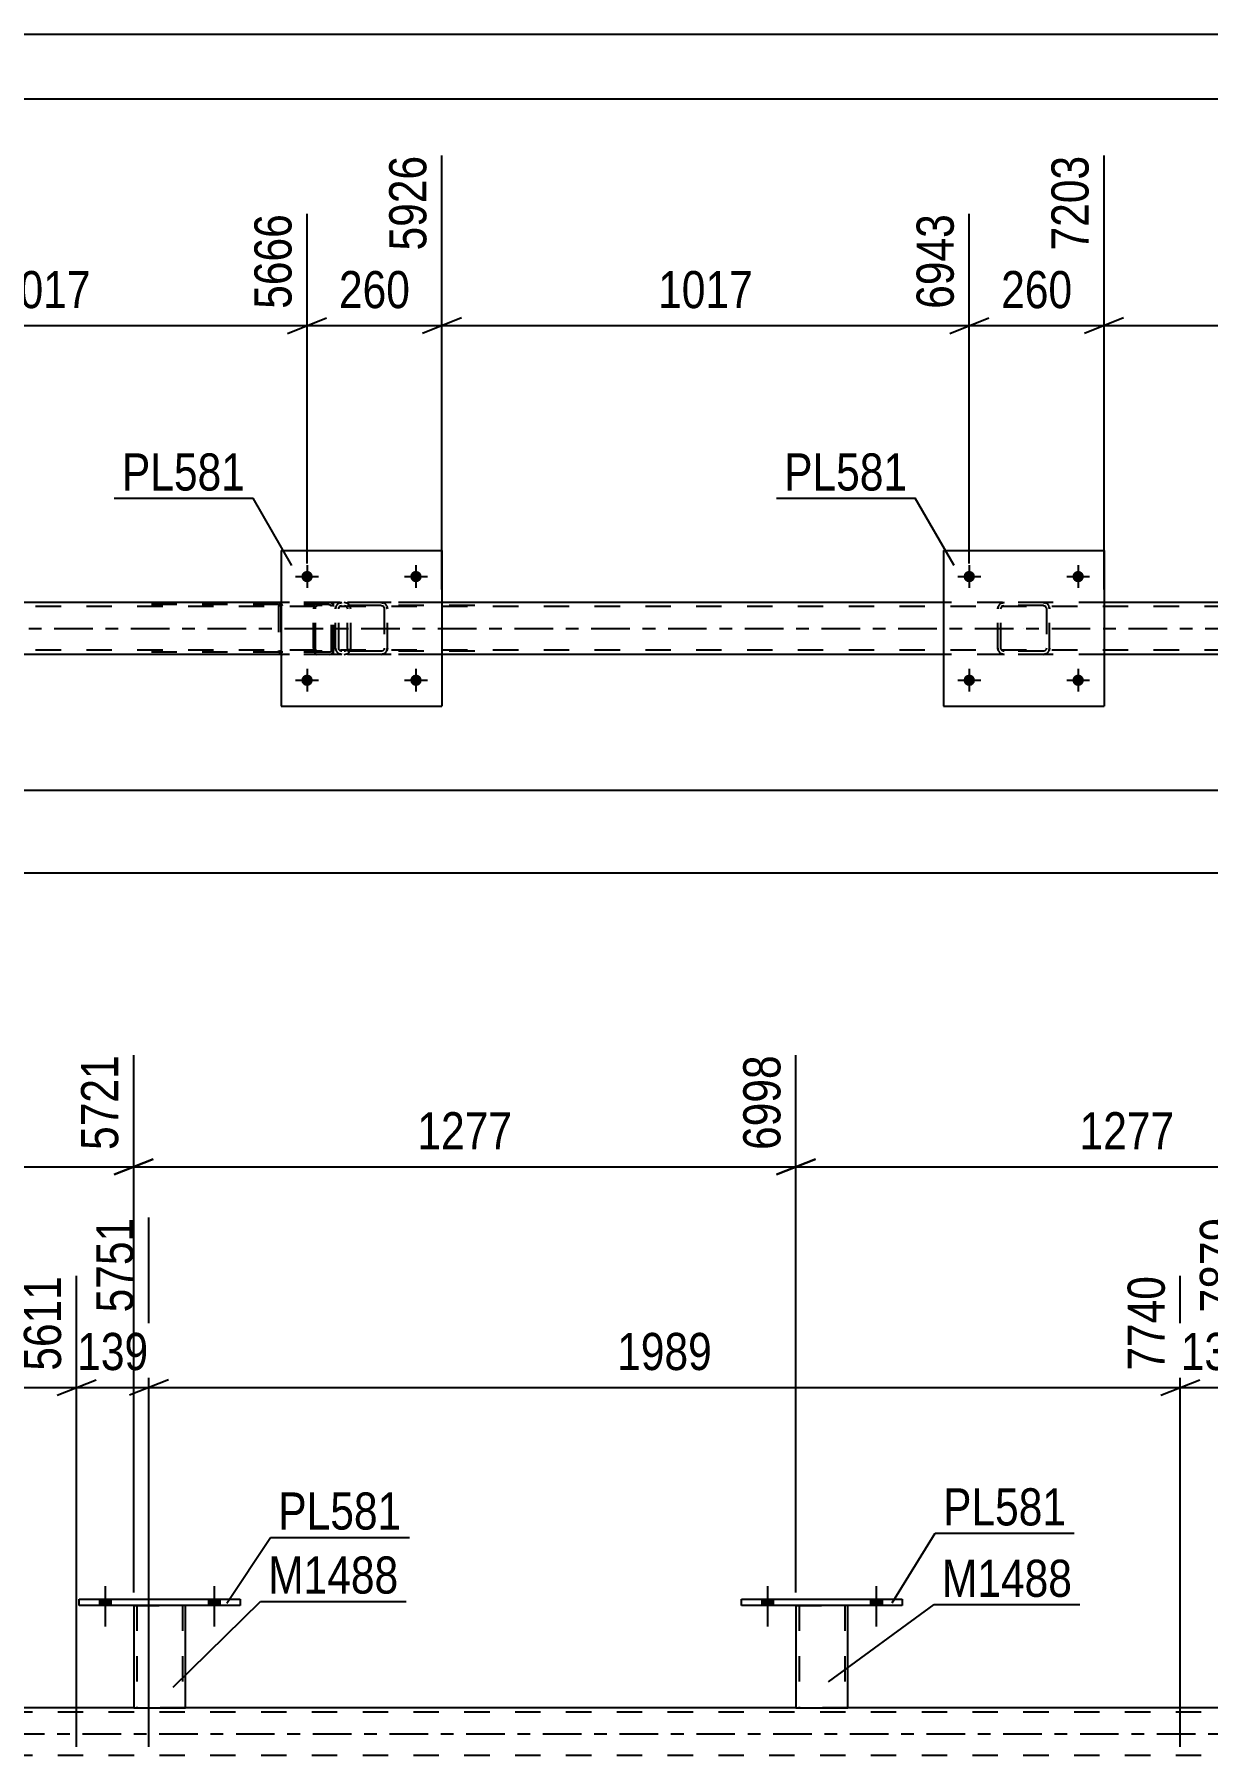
# Model space of a CAD drawing. Header units: millimetres. Extents: x 0 to 841, y 0 to 594.
# Drawn here: x 298.8 to 389.3, y 461.2 to 594 of the extents above; entities that cross this region are included whole.
import ezdxf

# ---------------------------------------------------------------- set-up
doc = ezdxf.new("R2010")
doc.units = ezdxf.units.MM
doc.linetypes.add('DXK_LINE_DOT2', pattern=[3.9198, 1.9599, -1.9599])
doc.linetypes.add('DXK_LINE_DOT3', pattern=[5.9187, 2.979, -0.9799, 0.9799, -0.9799])
doc.styles.add('Arial Narrow', font='ARIALN.TTF', dxfattribs={"height": 0.2})

# ---------------------------------------------------------------- blocks, each defined once
blk = doc.blocks.new('Unknown-814521973-1135')
at = {"color": 5, "linetype": 'Continuous'}
for p, q in [((841, 594), (0, 594)), ((836, 589), (5, 589))]:
    blk.add_line(p, q, dxfattribs=at)
blk = doc.blocks.new('Part-814521973-5062 - 4986')
at = {"color": 7, "linetype": 'DXK_LINE_DOT2'}
for p, q in [((373.13, 549.69), (373.16, 549.87)), ((373.16, 549.87), (373.13, 549.69)), ((373.39, 549.78), (373.44, 549.86)), ((373.42, 550.13), (373.61, 550.17)), ((373.61, 550.17), (373.42, 550.13)), ((373.44, 549.86), (373.52, 549.91)), ((373.52, 549.91), (373.61, 549.93)), ((376.65, 550.17), (373.61, 550.17)), ((376.65, 549.93), (373.61, 549.93)), ((376.65, 550.17), (376.83, 550.13)), ((376.83, 550.13), (376.65, 550.17)), ((376.65, 549.93), (376.74, 549.91)), ((376.74, 549.91), (376.82, 549.86)), ((376.82, 549.86), (376.87, 549.78)), ((377.09, 549.87), (377.13, 549.69)), ((377.13, 549.69), (377.09, 549.87)), ((373.13, 546.65), (373.13, 549.69)), ((373.37, 549.69), (373.39, 549.78)), ((373.37, 546.65), (373.37, 549.69)), ((376.87, 549.78), (376.89, 549.69)), ((376.89, 549.69), (376.89, 546.65)), ((377.13, 546.65), (377.13, 549.69)), ((373.16, 546.46), (373.13, 546.65)), ((373.13, 546.65), (373.16, 546.46)), ((373.39, 546.55), (373.37, 546.65)), ((373.44, 546.48), (373.39, 546.55)), ((373.61, 546.17), (373.42, 546.2)), ((373.42, 546.2), (373.61, 546.17)), ((373.52, 546.42), (373.44, 546.48)), ((373.61, 546.41), (373.52, 546.42)), ((376.65, 546.41), (373.61, 546.41)), ((376.65, 546.17), (373.61, 546.17)), ((376.74, 546.42), (376.65, 546.41)), ((376.83, 546.2), (376.65, 546.17)), ((376.65, 546.17), (376.83, 546.2)), ((376.82, 546.48), (376.74, 546.42)), ((376.87, 546.55), (376.82, 546.48)), ((376.89, 546.65), (376.87, 546.55)), ((377.13, 546.65), (377.09, 546.46)), ((377.09, 546.46), (377.13, 546.65))]:
    blk.add_line(p, q, dxfattribs=at)
at = {"color": 7, "linetype": 'DXK_LINE_DOT3'}
blk.add_line((375.13, 548.17), (375.13, 548.17), dxfattribs=at)
at = {"color": 7, "linetype": 'DXK_LINE_DOT2'}
for centre, start, end in [((373.61, 549.69), 112.5, 157.5), ((373.61, 549.69), 112.5, 157.5), ((376.65, 549.69), 22.5, 67.5), ((376.65, 549.69), 22.5, 67.5), ((373.61, 546.65), 202.5, 247.5), ((373.61, 546.65), 202.5, 247.5), ((376.65, 546.65), 292.5, 337.5), ((376.65, 546.65), 292.5, 337.5)]:
    blk.add_arc(centre, 0.48, start, end, dxfattribs=at)
blk = doc.blocks.new('Bolt-814521973-5144 - 4986')
at = {"linetype": 'Continuous'}
for points in [[(371.37, 552.17, -1), (370.49, 552.17, -1)], [(379.77, 552.17, -1), (378.89, 552.17, -1)]]:
    blk.add_hatch(color=1, dxfattribs=at).paths.add_polyline_path(points)
at = {"color": 1, "linetype": 'Continuous'}
for p, q in [((370.93, 553.05), (370.93, 551.29)), ((379.33, 553.05), (379.33, 551.29)), ((370.05, 552.17), (371.81, 552.17)), ((378.45, 552.17), (380.21, 552.17))]:
    blk.add_line(p, q, dxfattribs=at)
blk = doc.blocks.new('Part-814521973-5015 - 4986')
at = {"color": 7, "linetype": 'DXK_LINE_DOT2'}
for p, q in [((755.57, 549.85), (93.19, 549.85)), ((330.25, 550.17), (317.85, 550.17)), ((381.33, 550.17), (368.93, 550.17)), ((755.57, 546.49), (93.19, 546.49)), ((330.25, 546.17), (317.85, 546.17)), ((381.33, 546.17), (368.93, 546.17))]:
    blk.add_line(p, q, dxfattribs=at)
at = {"color": 2, "linetype": 'Continuous'}
for p, q in [((317.85, 550.17), (279.17, 550.17)), ((368.93, 550.17), (330.25, 550.17)), ((420.01, 550.17), (381.33, 550.17)), ((317.85, 546.17), (279.17, 546.17)), ((368.93, 546.17), (330.25, 546.17)), ((420.01, 546.17), (381.33, 546.17))]:
    blk.add_line(p, q, dxfattribs=at)
at = {"color": 7, "linetype": 'DXK_LINE_DOT3'}
blk.add_line((93.19, 548.17), (755.57, 548.17), dxfattribs=at)
blk = doc.blocks.new('Part-814521973-5060 - 4986')
at = {"color": 7, "linetype": 'DXK_LINE_DOT2'}
for p, q in [((320.38, 549.87), (320.35, 549.69)), ((320.43, 550.03), (320.38, 549.87)), ((320.52, 550.13), (320.43, 550.03)), ((320.5, 549.78), (320.53, 549.86)), ((320.63, 550.17), (320.52, 550.13)), ((320.53, 549.86), (320.57, 549.91)), ((320.57, 549.91), (320.63, 549.93)), ((332.78, 550.17), (320.63, 550.17)), ((332.78, 549.93), (320.63, 549.93)), ((321.9, 549.93), (321.9, 550.17)), ((322.91, 550.13), (322.72, 550.17)), ((322.72, 549.93), (322.81, 549.91)), ((322.81, 549.91), (322.89, 549.86)), ((322.89, 549.86), (322.95, 549.78)), ((323.22, 549.69), (323.18, 549.87)), ((320.35, 546.65), (320.35, 549.69)), ((320.49, 549.69), (320.5, 549.78)), ((320.49, 546.65), (320.49, 549.69)), ((322.95, 549.78), (322.97, 549.69)), ((322.97, 546.65), (322.97, 549.69)), ((323.22, 546.65), (323.22, 549.69)), ((320.35, 546.65), (320.38, 546.46)), ((320.38, 546.46), (320.43, 546.31)), ((320.43, 546.31), (320.52, 546.2)), ((320.5, 546.55), (320.49, 546.65)), ((320.53, 546.48), (320.5, 546.55)), ((320.52, 546.2), (320.63, 546.17)), ((320.57, 546.42), (320.53, 546.48)), ((320.63, 546.41), (320.57, 546.42)), ((332.78, 546.41), (320.63, 546.41)), ((332.78, 546.17), (320.63, 546.17)), ((321.9, 546.17), (321.9, 546.41)), ((322.81, 546.42), (322.72, 546.41)), ((322.72, 546.17), (322.91, 546.2)), ((322.89, 546.48), (322.81, 546.42)), ((322.95, 546.55), (322.89, 546.48)), ((322.97, 546.65), (322.95, 546.55)), ((323.18, 546.46), (323.22, 546.65))]:
    blk.add_line(p, q, dxfattribs=at)
for centre, start, end in [((322.73, 549.67), 23.8494, 68.8059), ((322.73, 546.66), 291.1941, 336.1506)]:
    blk.add_arc(centre, 0.492, start, end, dxfattribs=at)
blk = doc.blocks.new('Part-814521973-5100 - 4986')
at = {"color": 7, "linetype": 'DXK_LINE_DOT2'}
for p, q in [((321.56, 550.17), (306.23, 550.17)), ((321.56, 550.01), (306.23, 550.01)), ((317.67, 549.97), (317.64, 549.85)), ((317.64, 549.85), (317.64, 546.49)), ((317.82, 549.85), (317.83, 549.91)), ((317.82, 549.85), (317.82, 546.49)), ((317.83, 549.91), (317.86, 549.96)), ((317.99, 550.17), (317.86, 550.14)), ((317.86, 549.96), (317.92, 549.99)), ((317.92, 549.99), (317.99, 550.01)), ((321.69, 550.14), (321.56, 550.17)), ((321.56, 550.01), (321.63, 549.99)), ((321.63, 549.99), (321.68, 549.96)), ((321.68, 549.96), (321.72, 549.91)), ((321.72, 549.91), (321.73, 549.85)), ((321.73, 546.49), (321.73, 549.85)), ((321.9, 549.85), (321.88, 549.97)), ((321.9, 546.49), (321.9, 549.85)), ((321.56, 546.33), (306.23, 546.33)), ((321.56, 546.17), (306.23, 546.17)), ((317.64, 546.49), (317.67, 546.36)), ((317.83, 546.43), (317.82, 546.49)), ((317.86, 546.37), (317.83, 546.43)), ((317.92, 546.34), (317.86, 546.37)), ((317.86, 546.19), (317.99, 546.17)), ((317.99, 546.33), (317.92, 546.34)), ((321.63, 546.34), (321.56, 546.33)), ((321.56, 546.17), (321.69, 546.19)), ((321.68, 546.37), (321.63, 546.34)), ((321.72, 546.43), (321.68, 546.37)), ((321.73, 546.49), (321.72, 546.43)), ((321.88, 546.36), (321.9, 546.49))]:
    blk.add_line(p, q, dxfattribs=at)
for centre, start, end in [((317.97, 549.83), 110.7583, 155.68), ((321.57, 549.83), 24.32, 69.2417), ((317.97, 546.5), 204.32, 249.2417), ((321.57, 546.5), 290.7583, 335.68)]:
    blk.add_arc(centre, 0.331, start, end, dxfattribs=at)
blk = doc.blocks.new('Part-814521973-5143 - 4986')
at = {"color": 2, "linetype": 'Continuous'}
for p, q in [((317.85, 554.17), (317.85, 542.17)), ((317.85, 554.17), (330.25, 554.17)), ((330.25, 554.17), (330.25, 542.17)), ((317.85, 542.17), (330.25, 542.17))]:
    blk.add_line(p, q, dxfattribs=at)
blk = doc.blocks.new('Bolt-814521973-5145 - 4986')
at = {"linetype": 'Continuous'}
for points in [[(371.37, 544.17, -1), (370.49, 544.17, -1)], [(379.77, 544.17, -1), (378.89, 544.17, -1)]]:
    blk.add_hatch(color=1, dxfattribs=at).paths.add_polyline_path(points)
at = {"color": 1, "linetype": 'Continuous'}
for p, q in [((370.93, 545.05), (370.93, 543.29)), ((379.33, 545.05), (379.33, 543.29)), ((370.05, 544.17), (371.81, 544.17)), ((378.45, 544.17), (380.21, 544.17))]:
    blk.add_line(p, q, dxfattribs=at)
blk = doc.blocks.new('Part-814521973-5189 - 4986')
at = {"color": 2, "linetype": 'Continuous'}
for p, q in [((368.93, 554.17), (368.93, 542.17)), ((368.93, 554.17), (381.33, 554.17)), ((381.33, 554.17), (381.33, 542.17)), ((368.93, 542.17), (381.33, 542.17))]:
    blk.add_line(p, q, dxfattribs=at)
blk = doc.blocks.new('Part-814521973-5190 - 4986')
at = {"color": 7, "linetype": 'DXK_LINE_DOT2'}
for p, q in [((322.05, 549.69), (322.08, 549.87)), ((322.08, 549.87), (322.05, 549.69)), ((322.31, 549.78), (322.36, 549.86)), ((322.34, 550.13), (322.53, 550.17)), ((322.53, 550.17), (322.34, 550.13)), ((322.36, 549.86), (322.44, 549.91)), ((322.44, 549.91), (322.53, 549.93)), ((325.57, 550.17), (322.53, 550.17)), ((325.57, 549.93), (322.53, 549.93)), ((325.57, 550.17), (325.75, 550.13)), ((325.75, 550.13), (325.57, 550.17)), ((325.57, 549.93), (325.66, 549.91)), ((325.66, 549.91), (325.74, 549.86)), ((325.74, 549.86), (325.79, 549.78)), ((326.01, 549.87), (326.05, 549.69)), ((326.05, 549.69), (326.01, 549.87)), ((322.05, 546.65), (322.05, 549.69)), ((322.29, 549.69), (322.31, 549.78)), ((322.29, 546.65), (322.29, 549.69)), ((325.79, 549.78), (325.81, 549.69)), ((325.81, 549.69), (325.81, 546.65)), ((326.05, 546.65), (326.05, 549.69)), ((322.08, 546.46), (322.05, 546.65)), ((322.05, 546.65), (322.08, 546.46)), ((322.31, 546.55), (322.29, 546.65)), ((322.36, 546.48), (322.31, 546.55)), ((322.53, 546.17), (322.34, 546.2)), ((322.34, 546.2), (322.53, 546.17)), ((322.44, 546.42), (322.36, 546.48)), ((322.53, 546.41), (322.44, 546.42)), ((325.57, 546.41), (322.53, 546.41)), ((325.57, 546.17), (322.53, 546.17)), ((325.66, 546.42), (325.57, 546.41)), ((325.75, 546.2), (325.57, 546.17)), ((325.57, 546.17), (325.75, 546.2)), ((325.74, 546.48), (325.66, 546.42)), ((325.79, 546.55), (325.74, 546.48)), ((325.81, 546.65), (325.79, 546.55)), ((326.05, 546.65), (326.01, 546.46)), ((326.01, 546.46), (326.05, 546.65))]:
    blk.add_line(p, q, dxfattribs=at)
at = {"color": 7, "linetype": 'DXK_LINE_DOT3'}
blk.add_line((324.05, 548.17), (324.05, 548.17), dxfattribs=at)
at = {"color": 7, "linetype": 'DXK_LINE_DOT2'}
for centre, start, end in [((322.53, 549.69), 112.5, 157.5), ((322.53, 549.69), 112.5, 157.5), ((325.57, 549.69), 22.5, 67.5), ((325.57, 549.69), 22.5, 67.5), ((322.53, 546.65), 202.5, 247.5), ((322.53, 546.65), 202.5, 247.5), ((325.57, 546.65), 292.5, 337.5), ((325.57, 546.65), 292.5, 337.5)]:
    blk.add_arc(centre, 0.48, start, end, dxfattribs=at)
blk = doc.blocks.new('Bolt-814521973-5214 - 4986')
at = {"linetype": 'Continuous'}
for points in [[(320.29, 552.17, -1), (319.41, 552.17, -1)], [(328.69, 552.17, -1), (327.81, 552.17, -1)]]:
    blk.add_hatch(color=1, dxfattribs=at).paths.add_polyline_path(points)
at = {"color": 1, "linetype": 'Continuous'}
for p, q in [((319.85, 553.05), (319.85, 551.29)), ((328.25, 553.05), (328.25, 551.29)), ((318.97, 552.17), (320.73, 552.17)), ((327.37, 552.17), (329.13, 552.17))]:
    blk.add_line(p, q, dxfattribs=at)
blk = doc.blocks.new('Bolt-814521973-5215 - 4986')
at = {"linetype": 'Continuous'}
for points in [[(320.29, 544.17, -1), (319.41, 544.17, -1)], [(328.69, 544.17, -1), (327.81, 544.17, -1)]]:
    blk.add_hatch(color=1, dxfattribs=at).paths.add_polyline_path(points)
at = {"color": 1, "linetype": 'Continuous'}
for p, q in [((319.85, 545.05), (319.85, 543.29)), ((328.25, 545.05), (328.25, 543.29)), ((318.97, 544.17), (320.73, 544.17)), ((327.37, 544.17), (329.13, 544.17))]:
    blk.add_line(p, q, dxfattribs=at)
blk = doc.blocks.new('Part-814521973-3384 - 3269')
at = {"color": 2, "linetype": 'Continuous'}
for p, q in [((306.48, 472.79), (306.48, 464.88)), ((310.48, 464.88), (310.48, 472.79)), ((306.48, 464.88), (310.48, 464.88))]:
    blk.add_line(p, q, dxfattribs=at)
at = {"color": 7, "linetype": 'DXK_LINE_DOT2'}
for p, q in [((306.48, 472.79), (310.48, 472.79)), ((306.48, 472.79), (306.48, 472.79)), ((306.48, 472.79), (306.48, 472.79)), ((306.72, 472.79), (306.72, 464.88)), ((310.24, 472.79), (310.24, 464.88)), ((310.48, 472.79), (310.48, 472.79)), ((310.48, 472.79), (310.48, 472.79)), ((310.18, 464.88), (310.22, 464.88)), ((310.18, 464.88), (310.22, 464.88)), ((310.22, 464.88), (310.24, 464.88)), ((310.22, 464.88), (310.24, 464.88))]:
    blk.add_line(p, q, dxfattribs=at)
blk = doc.blocks.new('Bolt-814521973-3280 - 3269')
at = {"linetype": 'Continuous'}
for points in [[(303.84, 472.79), (304.72, 472.79), (304.72, 473.27), (303.84, 473.27)], [(312.24, 472.79), (313.12, 472.79), (313.12, 473.27), (312.24, 473.27)]]:
    blk.add_hatch(color=1, dxfattribs=at).paths.add_polyline_path(points)
at = {"color": 1, "linetype": 'Continuous'}
for p, q in [((304.28, 474.27), (304.28, 471.15)), ((312.68, 474.27), (312.68, 471.15)), ((303.84, 473.27), (303.84, 472.79)), ((304.72, 473.27), (304.72, 472.79)), ((312.24, 473.27), (312.24, 472.79)), ((313.12, 473.27), (313.12, 472.79))]:
    blk.add_line(p, q, dxfattribs=at)
blk = doc.blocks.new('Bolt-814521973-3281 - 3269')
at = {"linetype": 'Continuous'}
for points in [[(303.84, 472.79), (304.72, 472.79), (304.72, 473.27), (303.84, 473.27)], [(312.24, 472.79), (313.12, 472.79), (313.12, 473.27), (312.24, 473.27)]]:
    blk.add_hatch(color=1, dxfattribs=at).paths.add_polyline_path(points)
at = {"color": 1, "linetype": 'Continuous'}
for p, q in [((304.28, 474.27), (304.28, 471.15)), ((312.68, 474.27), (312.68, 471.15)), ((303.84, 473.27), (303.84, 472.79)), ((304.72, 473.27), (304.72, 472.79)), ((312.24, 473.27), (312.24, 472.79)), ((313.12, 473.27), (313.12, 472.79))]:
    blk.add_line(p, q, dxfattribs=at)
blk = doc.blocks.new('Bolt-814521973-3298 - 3269')
at = {"linetype": 'Continuous'}
for points in [[(354.92, 472.79), (355.8, 472.79), (355.8, 473.27), (354.92, 473.27)], [(363.32, 472.79), (364.2, 472.79), (364.2, 473.27), (363.32, 473.27)]]:
    blk.add_hatch(color=1, dxfattribs=at).paths.add_polyline_path(points)
at = {"color": 1, "linetype": 'Continuous'}
for p, q in [((355.36, 474.27), (355.36, 471.15)), ((363.76, 474.27), (363.76, 471.15)), ((354.92, 473.27), (354.92, 472.79)), ((355.8, 473.27), (355.8, 472.79)), ((363.32, 473.27), (363.32, 472.79)), ((364.2, 473.27), (364.2, 472.79))]:
    blk.add_line(p, q, dxfattribs=at)
blk = doc.blocks.new('Bolt-814521973-3299 - 3269')
at = {"linetype": 'Continuous'}
for points in [[(354.92, 472.79), (355.8, 472.79), (355.8, 473.27), (354.92, 473.27)], [(363.32, 472.79), (364.2, 472.79), (364.2, 473.27), (363.32, 473.27)]]:
    blk.add_hatch(color=1, dxfattribs=at).paths.add_polyline_path(points)
at = {"color": 1, "linetype": 'Continuous'}
for p, q in [((355.36, 474.27), (355.36, 471.15)), ((363.76, 474.27), (363.76, 471.15)), ((354.92, 473.27), (354.92, 472.79)), ((355.8, 473.27), (355.8, 472.79)), ((363.32, 473.27), (363.32, 472.79)), ((364.2, 473.27), (364.2, 472.79))]:
    blk.add_line(p, q, dxfattribs=at)
blk = doc.blocks.new('Part-814521973-3379 - 3269')
at = {"color": 2, "linetype": 'Continuous'}
for p, q in [((302.28, 473.27), (314.68, 473.27)), ((302.28, 472.79), (302.28, 473.27)), ((314.68, 472.79), (302.28, 472.79)), ((314.68, 473.27), (314.68, 472.79))]:
    blk.add_line(p, q, dxfattribs=at)
blk = doc.blocks.new('Part-814521973-3469 - 3269')
at = {"color": 2, "linetype": 'Continuous'}
for p, q in [((353.36, 473.27), (365.76, 473.27)), ((353.36, 472.79), (353.36, 473.27)), ((365.76, 472.79), (353.36, 472.79)), ((365.76, 473.27), (365.76, 472.79))]:
    blk.add_line(p, q, dxfattribs=at)
blk = doc.blocks.new('Part-814521973-3474 - 3269')
at = {"color": 2, "linetype": 'Continuous'}
for p, q in [((357.56, 472.79), (357.56, 464.88)), ((361.56, 464.88), (361.56, 472.79)), ((357.56, 464.88), (361.56, 464.88))]:
    blk.add_line(p, q, dxfattribs=at)
at = {"color": 7, "linetype": 'DXK_LINE_DOT2'}
for p, q in [((357.56, 472.79), (361.56, 472.79)), ((357.56, 472.79), (357.56, 472.79)), ((357.56, 472.79), (357.56, 472.79)), ((357.8, 472.79), (357.8, 464.88)), ((361.32, 472.79), (361.32, 464.88)), ((361.56, 472.79), (361.56, 472.79)), ((361.56, 472.79), (361.56, 472.79)), ((361.26, 464.88), (361.3, 464.88)), ((361.26, 464.88), (361.3, 464.88)), ((361.3, 464.88), (361.32, 464.88)), ((361.3, 464.88), (361.32, 464.88))]:
    blk.add_line(p, q, dxfattribs=at)
blk = doc.blocks.new('Part-814521973-3675 - 3269')
at = {"color": 2, "linetype": 'Continuous'}
for p, q in [((306.48, 464.88), (259.4, 464.88)), ((357.56, 464.88), (310.48, 464.88)), ((408.64, 464.88), (361.56, 464.88))]:
    blk.add_line(p, q, dxfattribs=at)
at = {"color": 7, "linetype": 'DXK_LINE_DOT2'}
for p, q in [((310.48, 464.88), (306.48, 464.88)), ((361.56, 464.88), (357.56, 464.88)), ((741.6, 464.56), (77.62, 464.56)), ((741.6, 461.2), (77.62, 461.2))]:
    blk.add_line(p, q, dxfattribs=at)
at = {"color": 7, "linetype": 'DXK_LINE_DOT3'}
blk.add_line((77.62, 462.88), (741.6, 462.88), dxfattribs=at)
blk = doc.blocks.new('StraightDimension-814521973-5855 - 4986')
at = {"color": 7, "linetype": 'Continuous'}
blk.add_line((92.55, 529.32), (793.33, 529.32), dxfattribs=at)
blk = doc.blocks.new('StraightDimension-814521973-5287 - 4986')
at = {"color": 7, "linetype": 'Continuous'}
blk.add_line((93.19, 535.68), (792.69, 535.68), dxfattribs=at)
blk = doc.blocks.new('StraightDimension-814521973-5447 - 4986')
at = {"color": 7, "linetype": 'Continuous'}
for p, q in [((279.17, 551.17), (279.17, 584.65)), ((319.85, 553.17), (319.85, 580.15)), ((280.67, 572.13), (277.67, 570.93)), ((279.17, 571.53), (319.85, 571.53)), ((318.35, 570.93), (321.35, 572.13))]:
    blk.add_line(p, q, dxfattribs=at)
at = {"color": 0}
blk.add_wipeout([(303.76, 572.28), (303.76, 576.48), (295.25, 576.48), (295.25, 572.28)], dxfattribs=at)
at = {"color": 3, "style": 'Arial Narrow'}
blk.add_text('1017', height=2.863, dxfattribs=at).set_placement((295.85, 572.88))
at = {"color": 0, "linetype": 'Continuous'}
blk.add_wipeout([(319.25, 580.75), (315.05, 580.75), (315.05, 572.23), (319.25, 572.23)], dxfattribs=at)
at = {"color": 3, "linetype": 'Continuous', "style": 'Arial Narrow'}
blk.add_text('5666', height=2.863, rotation=90.0002, dxfattribs=at).set_placement((318.65, 572.83))
blk = doc.blocks.new('StraightDimension-814521973-5467 - 4986')
at = {"color": 7, "linetype": 'Continuous'}
for p, q in [((330.25, 551.17), (330.25, 584.65)), ((319.85, 553.17), (319.85, 580.15)), ((318.35, 570.93), (321.35, 572.13)), ((319.85, 571.53), (330.25, 571.53)), ((331.75, 572.13), (328.75, 570.93))]:
    blk.add_line(p, q, dxfattribs=at)
at = {"color": 0}
blk.add_wipeout([(328.39, 572.28), (328.39, 576.48), (321.71, 576.48), (321.71, 572.28)], dxfattribs=at)
at = {"color": 3, "style": 'Arial Narrow'}
blk.add_text('260', height=2.863, dxfattribs=at).set_placement((322.31, 572.88))
at = {"color": 0, "linetype": 'Continuous'}
blk.add_wipeout([(329.65, 585.25), (325.45, 585.25), (325.45, 576.73), (329.65, 576.73)], dxfattribs=at)
at = {"color": 3, "linetype": 'Continuous', "style": 'Arial Narrow'}
blk.add_text('5926', height=2.863, rotation=90.0002, dxfattribs=at).set_placement((329.05, 577.33))
blk = doc.blocks.new('StraightDimension-814521973-5487 - 4986')
at = {"color": 7, "linetype": 'Continuous'}
for p, q in [((330.25, 551.17), (330.25, 584.65)), ((370.93, 553.17), (370.93, 580.15)), ((331.75, 572.13), (328.75, 570.93)), ((330.25, 571.53), (370.93, 571.53)), ((369.43, 570.93), (372.43, 572.13))]:
    blk.add_line(p, q, dxfattribs=at)
at = {"color": 0}
blk.add_wipeout([(354.84, 572.28), (354.84, 576.48), (346.33, 576.48), (346.33, 572.28)], dxfattribs=at)
at = {"color": 3, "style": 'Arial Narrow'}
blk.add_text('1017', height=2.863, dxfattribs=at).set_placement((346.93, 572.88))
at = {"color": 0, "linetype": 'Continuous'}
blk.add_wipeout([(370.33, 580.75), (366.13, 580.75), (366.13, 572.23), (370.33, 572.23)], dxfattribs=at)
at = {"color": 3, "linetype": 'Continuous', "style": 'Arial Narrow'}
blk.add_text('6943', height=2.863, rotation=90.0002, dxfattribs=at).set_placement((369.73, 572.83))
blk = doc.blocks.new('StraightDimension-814521973-5507 - 4986')
at = {"color": 7, "linetype": 'Continuous'}
for p, q in [((381.33, 551.17), (381.33, 584.65)), ((370.93, 553.17), (370.93, 580.15)), ((369.43, 570.93), (372.43, 572.13)), ((370.93, 571.53), (381.33, 571.53)), ((382.83, 572.13), (379.83, 570.93))]:
    blk.add_line(p, q, dxfattribs=at)
at = {"color": 0}
blk.add_wipeout([(379.47, 572.28), (379.47, 576.48), (372.79, 576.48), (372.79, 572.28)], dxfattribs=at)
at = {"color": 3, "style": 'Arial Narrow'}
blk.add_text('260', height=2.863, dxfattribs=at).set_placement((373.39, 572.88))
at = {"color": 0, "linetype": 'Continuous'}
blk.add_wipeout([(380.73, 585.25), (376.53, 585.25), (376.53, 576.73), (380.73, 576.73)], dxfattribs=at)
at = {"color": 3, "linetype": 'Continuous', "style": 'Arial Narrow'}
blk.add_text('7203', height=2.863, rotation=90.0002, dxfattribs=at).set_placement((380.13, 577.33))
blk = doc.blocks.new('StraightDimension-814521973-5527 - 4986')
at = {"color": 7, "linetype": 'Continuous'}
for p, q in [((381.33, 551.17), (381.33, 584.65)), ((422.01, 553.17), (422.01, 580.15)), ((382.83, 572.13), (379.83, 570.93)), ((381.33, 571.53), (422.01, 571.53)), ((420.51, 570.93), (423.51, 572.13))]:
    blk.add_line(p, q, dxfattribs=at)
at = {"color": 0}
blk.add_wipeout([(405.92, 572.28), (405.92, 576.48), (397.41, 576.48), (397.41, 572.28)], dxfattribs=at)
at = {"color": 3, "style": 'Arial Narrow'}
blk.add_text('1017', height=2.863, dxfattribs=at).set_placement((398.01, 572.88))
at = {"color": 0, "linetype": 'Continuous'}
blk.add_wipeout([(421.41, 580.75), (417.21, 580.75), (417.21, 572.23), (421.41, 572.23)], dxfattribs=at)
at = {"color": 3, "linetype": 'Continuous', "style": 'Arial Narrow'}
blk.add_text('8220', height=2.863, rotation=90.0002, dxfattribs=at).set_placement((420.81, 572.83))
blk = doc.blocks.new('StraightDimension-814521973-4773 - 3269')
at = {"color": 7, "linetype": 'Continuous'}
for p, q in [((307.65, 461.88), (307.65, 502.71)), ((387.21, 461.88), (387.21, 498.21)), ((309.15, 490.2), (306.15, 489)), ((385.71, 489), (388.71, 490.2)), ((307.65, 489.6), (387.21, 489.6))]:
    blk.add_line(p, q, dxfattribs=at)
at = {"color": 0}
blk.add_wipeout([(351.68, 490.35), (351.68, 494.55), (343.17, 494.55), (343.17, 490.35)], dxfattribs=at)
at = {"color": 3, "style": 'Arial Narrow'}
blk.add_text('1989', height=2.863, dxfattribs=at).set_placement((343.77, 490.95))
at = {"color": 0, "linetype": 'Continuous'}
blk.add_wipeout([(386.61, 498.81), (382.41, 498.81), (382.41, 490.3), (386.61, 490.3)], dxfattribs=at)
at = {"color": 3, "linetype": 'Continuous', "style": 'Arial Narrow'}
blk.add_text('7740', height=2.863, rotation=90.0002, dxfattribs=at).set_placement((386.01, 490.9))
blk = doc.blocks.new('StraightDimension-814521973-4045 - 3269')
at = {"color": 7, "linetype": 'Continuous'}
for p, q in [((306.48, 473.79), (306.48, 515.25)), ((357.56, 473.79), (357.56, 515.25)), ((307.98, 507.23), (304.98, 506.03)), ((306.48, 506.63), (357.56, 506.63)), ((356.06, 506.03), (359.06, 507.23))]:
    blk.add_line(p, q, dxfattribs=at)
at = {"color": 0}
blk.add_wipeout([(336.27, 507.38), (336.27, 511.58), (327.76, 511.58), (327.76, 507.38)], dxfattribs=at)
at = {"color": 3, "style": 'Arial Narrow'}
blk.add_text('1277', height=2.863, dxfattribs=at).set_placement((328.36, 507.98))
at = {"color": 0, "linetype": 'Continuous'}
blk.add_wipeout([(356.96, 515.85), (352.76, 515.85), (352.76, 507.33), (356.96, 507.33)], dxfattribs=at)
at = {"color": 3, "linetype": 'Continuous', "style": 'Arial Narrow'}
blk.add_text('6998', height=2.863, rotation=90.0002, dxfattribs=at).set_placement((356.36, 507.93))
blk = doc.blocks.new('StraightDimension-814521973-4792 - 3269')
at = {"color": 7, "linetype": 'Continuous'}
for p, q in [((307.65, 461.88), (307.65, 502.71)), ((302.07, 461.88), (302.07, 498.21)), ((300.57, 489), (303.57, 490.2)), ((309.15, 490.2), (306.15, 489)), ((302.07, 489.6), (307.65, 489.6))]:
    blk.add_line(p, q, dxfattribs=at)
at = {"color": 0}
blk.add_wipeout([(308.2, 490.35), (308.2, 494.55), (301.52, 494.55), (301.52, 490.35)], dxfattribs=at)
at = {"color": 3, "style": 'Arial Narrow'}
blk.add_text('139', height=2.863, dxfattribs=at).set_placement((302.12, 490.95))
at = {"color": 0, "linetype": 'Continuous'}
blk.add_wipeout([(307.05, 503.31), (302.85, 503.31), (302.85, 494.8), (307.05, 494.8)], dxfattribs=at)
at = {"color": 3, "linetype": 'Continuous', "style": 'Arial Narrow'}
blk.add_text('5751', height=2.863, rotation=90.0002, dxfattribs=at).set_placement((306.45, 495.4))
blk = doc.blocks.new('StraightDimension-814521973-4035 - 3269')
at = {"color": 7, "linetype": 'Continuous'}
for p, q in [((255.4, 473.79), (255.4, 515.25)), ((306.48, 473.79), (306.48, 515.25)), ((256.9, 507.23), (253.9, 506.03)), ((255.4, 506.63), (306.48, 506.63)), ((304.98, 506.03), (307.98, 507.23))]:
    blk.add_line(p, q, dxfattribs=at)
at = {"color": 0}
blk.add_wipeout([(285.19, 507.38), (285.19, 511.58), (276.68, 511.58), (276.68, 507.38)], dxfattribs=at)
at = {"color": 3, "style": 'Arial Narrow'}
blk.add_text('1277', height=2.863, dxfattribs=at).set_placement((277.28, 507.98))
at = {"color": 0, "linetype": 'Continuous'}
blk.add_wipeout([(305.88, 515.85), (301.68, 515.85), (301.68, 507.33), (305.88, 507.33)], dxfattribs=at)
at = {"color": 3, "linetype": 'Continuous', "style": 'Arial Narrow'}
blk.add_text('5721', height=2.863, rotation=90.0002, dxfattribs=at).set_placement((305.28, 507.93))
blk = doc.blocks.new('StraightDimension-814521973-4055 - 3269')
at = {"color": 7, "linetype": 'Continuous'}
for p, q in [((357.56, 473.79), (357.56, 515.25)), ((408.64, 473.79), (408.64, 515.25)), ((359.06, 507.23), (356.06, 506.03)), ((357.56, 506.63), (408.64, 506.63)), ((407.14, 506.03), (410.14, 507.23))]:
    blk.add_line(p, q, dxfattribs=at)
at = {"color": 0}
blk.add_wipeout([(387.35, 507.38), (387.35, 511.58), (378.84, 511.58), (378.84, 507.38)], dxfattribs=at)
at = {"color": 3, "style": 'Arial Narrow'}
blk.add_text('1277', height=2.863, dxfattribs=at).set_placement((379.44, 507.98))
at = {"color": 0, "linetype": 'Continuous'}
blk.add_wipeout([(408.04, 515.85), (403.84, 515.85), (403.84, 507.33), (408.04, 507.33)], dxfattribs=at)
at = {"color": 3, "linetype": 'Continuous', "style": 'Arial Narrow'}
blk.add_text('8275', height=2.863, rotation=90.0002, dxfattribs=at).set_placement((407.44, 507.93))
blk = doc.blocks.new('StraightDimension-814521973-4754 - 3269')
at = {"color": 7, "linetype": 'Continuous'}
for p, q in [((392.78, 461.88), (392.78, 502.71)), ((387.21, 461.88), (387.21, 498.21)), ((385.71, 489), (388.71, 490.2)), ((394.28, 490.2), (391.28, 489)), ((387.21, 489.6), (392.78, 489.6))]:
    blk.add_line(p, q, dxfattribs=at)
at = {"color": 0}
blk.add_wipeout([(393.34, 490.35), (393.34, 494.55), (386.65, 494.55), (386.65, 490.35)], dxfattribs=at)
at = {"color": 3, "style": 'Arial Narrow'}
blk.add_text('139', height=2.863, dxfattribs=at).set_placement((387.25, 490.95))
at = {"color": 0, "linetype": 'Continuous'}
blk.add_wipeout([(392.18, 503.31), (387.98, 503.31), (387.98, 494.8), (392.18, 494.8)], dxfattribs=at)
at = {"color": 3, "linetype": 'Continuous', "style": 'Arial Narrow'}
blk.add_text('7879', height=2.863, rotation=90.0002, dxfattribs=at).set_placement((391.58, 495.4))
blk = doc.blocks.new('StraightDimension-814521973-4811 - 3269')
at = {"color": 7, "linetype": 'Continuous'}
for p, q in [((222.51, 461.88), (222.51, 502.71)), ((302.07, 461.88), (302.07, 498.21)), ((224.01, 490.2), (221.01, 489)), ((300.57, 489), (303.57, 490.2)), ((222.51, 489.6), (302.07, 489.6))]:
    blk.add_line(p, q, dxfattribs=at)
at = {"color": 0}
blk.add_wipeout([(266.55, 490.35), (266.55, 494.55), (258.04, 494.55), (258.04, 490.35)], dxfattribs=at)
at = {"color": 3, "style": 'Arial Narrow'}
blk.add_text('1989', height=2.863, dxfattribs=at).set_placement((258.64, 490.95))
at = {"color": 0, "linetype": 'Continuous'}
blk.add_wipeout([(301.47, 498.81), (297.27, 498.81), (297.27, 490.3), (301.47, 490.3)], dxfattribs=at)
at = {"color": 3, "linetype": 'Continuous', "style": 'Arial Narrow'}
blk.add_text('5611', height=2.863, rotation=90.0002, dxfattribs=at).set_placement((300.87, 490.9))
blk = doc.blocks.new('Mark-814521973-5139 - 4986')
at = {"color": 0}
blk.add_wipeout([(315.08, 558.81), (315.08, 561.81), (305.57, 561.81), (305.57, 558.81)], dxfattribs=at)
blk.add_wipeout([(315.08, 558.81), (315.08, 561.81), (305.57, 561.81), (305.57, 558.81)], dxfattribs=at)
at = {"color": 30, "linetype": 'Continuous'}
for p in [(304.97, 558.21), (318.68, 553.02)]:
    blk.add_line(p, (315.68, 558.21), dxfattribs=at)
at = {"color": 3, "style": 'Arial Narrow'}
blk.add_text('PL581', height=2.863, dxfattribs=at).set_placement((305.57, 558.81))
blk = doc.blocks.new('Mark-814521973-5185 - 4986')
at = {"color": 0}
blk.add_wipeout([(366.16, 558.81), (366.16, 561.81), (356.65, 561.81), (356.65, 558.81)], dxfattribs=at)
blk.add_wipeout([(366.16, 558.81), (366.16, 561.81), (356.65, 561.81), (356.65, 558.81)], dxfattribs=at)
at = {"color": 30, "linetype": 'Continuous'}
for p in [(356.05, 558.21), (369.76, 553.02)]:
    blk.add_line(p, (366.76, 558.21), dxfattribs=at)
at = {"color": 3, "style": 'Arial Narrow'}
blk.add_text('PL581', height=2.863, dxfattribs=at).set_placement((356.65, 558.81))
blk = doc.blocks.new('Mark-814521973-3380 - 3269')
at = {"color": 0}
blk.add_wipeout([(326.9, 473.7), (326.9, 476.7), (316.85, 476.7), (316.85, 473.7)], dxfattribs=at)
blk.add_wipeout([(326.9, 473.7), (326.9, 476.7), (316.85, 476.7), (316.85, 473.7)], dxfattribs=at)
at = {"color": 30, "linetype": 'Continuous'}
for p, q in [((309.51, 466.49), (316.25, 473.1)), ((316.25, 473.1), (327.5, 473.1))]:
    blk.add_line(p, q, dxfattribs=at)
at = {"color": 3, "style": 'Arial Narrow'}
blk.add_text('M1488', height=2.863, dxfattribs=at).set_placement((316.85, 473.7))
blk = doc.blocks.new('Mark-814521973-3375 - 3269')
at = {"color": 0}
blk.add_wipeout([(327.14, 478.64), (327.14, 481.64), (317.63, 481.64), (317.63, 478.64)], dxfattribs=at)
blk.add_wipeout([(327.14, 478.64), (327.14, 481.64), (317.63, 481.64), (317.63, 478.64)], dxfattribs=at)
at = {"color": 30, "linetype": 'Continuous'}
for p, q in [((313.67, 472.97), (317.03, 478.04)), ((317.03, 478.04), (327.74, 478.04))]:
    blk.add_line(p, q, dxfattribs=at)
at = {"color": 3, "style": 'Arial Narrow'}
blk.add_text('PL581', height=2.863, dxfattribs=at).set_placement((317.63, 478.64))
blk = doc.blocks.new('Mark-814521973-3465 - 3269')
at = {"color": 0}
blk.add_wipeout([(378.42, 478.96), (378.42, 481.96), (368.91, 481.96), (368.91, 478.96)], dxfattribs=at)
blk.add_wipeout([(378.42, 478.96), (378.42, 481.96), (368.91, 481.96), (368.91, 478.96)], dxfattribs=at)
at = {"color": 30, "linetype": 'Continuous'}
for p, q in [((364.99, 472.99), (368.31, 478.36)), ((368.31, 478.36), (379.02, 478.36))]:
    blk.add_line(p, q, dxfattribs=at)
at = {"color": 3, "style": 'Arial Narrow'}
blk.add_text('PL581', height=2.863, dxfattribs=at).set_placement((368.91, 478.96))
blk = doc.blocks.new('Mark-814521973-3470 - 3269')
at = {"color": 0}
blk.add_wipeout([(378.87, 473.45), (378.87, 476.45), (368.82, 476.45), (368.82, 473.45)], dxfattribs=at)
blk.add_wipeout([(378.87, 473.45), (378.87, 476.45), (368.82, 476.45), (368.82, 473.45)], dxfattribs=at)
at = {"color": 30, "linetype": 'Continuous'}
for p, q in [((360.08, 466.88), (368.22, 472.85)), ((368.22, 472.85), (379.47, 472.85))]:
    blk.add_line(p, q, dxfattribs=at)
at = {"color": 3, "style": 'Arial Narrow'}
blk.add_text('M1488', height=2.863, dxfattribs=at).set_placement((368.82, 473.45))

msp = doc.modelspace()

# ---------------------------------------------------------------- block references
for name in ['Unknown-814521973-1135', 'Part-814521973-5143 - 4986', 'Part-814521973-5189 - 4986', 'Bolt-814521973-5214 - 4986', 'Bolt-814521973-5144 - 4986', 'Part-814521973-5015 - 4986', 'Part-814521973-5100 - 4986', 'Part-814521973-5060 - 4986', 'Part-814521973-5190 - 4986', 'Part-814521973-5062 - 4986', 'Bolt-814521973-5215 - 4986', 'Bolt-814521973-5145 - 4986', 'Bolt-814521973-3280 - 3269', 'Bolt-814521973-3281 - 3269', 'Bolt-814521973-3298 - 3269', 'Bolt-814521973-3299 - 3269', 'Part-814521973-3379 - 3269', 'Part-814521973-3384 - 3269', 'Part-814521973-3469 - 3269', 'Part-814521973-3474 - 3269', 'Part-814521973-3675 - 3269']:
    msp.add_blockref(name, (0, 0))

# ---------------------------------------------------------------- next in the draw order: block references
for name in ['StraightDimension-814521973-5447 - 4986', 'StraightDimension-814521973-5855 - 4986', 'StraightDimension-814521973-4773 - 3269']:
    msp.add_blockref(name, (0, 0))

# ---------------------------------------------------------------- next in the draw order: block references
for name in ['StraightDimension-814521973-5467 - 4986', 'StraightDimension-814521973-5287 - 4986', 'StraightDimension-814521973-4045 - 3269']:
    msp.add_blockref(name, (0, 0))

# ---------------------------------------------------------------- next in the draw order: block references
for name in ['StraightDimension-814521973-5487 - 4986', 'Mark-814521973-5139 - 4986', 'StraightDimension-814521973-4055 - 3269', 'StraightDimension-814521973-4792 - 3269']:
    msp.add_blockref(name, (0, 0))

# ---------------------------------------------------------------- next in the draw order: block references
for name in ['StraightDimension-814521973-5507 - 4986', 'StraightDimension-814521973-4035 - 3269', 'StraightDimension-814521973-4754 - 3269', 'Mark-814521973-3465 - 3269', 'Mark-814521973-3380 - 3269']:
    msp.add_blockref(name, (0, 0))

# ---------------------------------------------------------------- next in the draw order: block references
for name in ['StraightDimension-814521973-5527 - 4986', 'Mark-814521973-5185 - 4986', 'StraightDimension-814521973-4811 - 3269', 'Mark-814521973-3375 - 3269', 'Mark-814521973-3470 - 3269']:
    msp.add_blockref(name, (0, 0))

doc.saveas('drawing.dxf')
